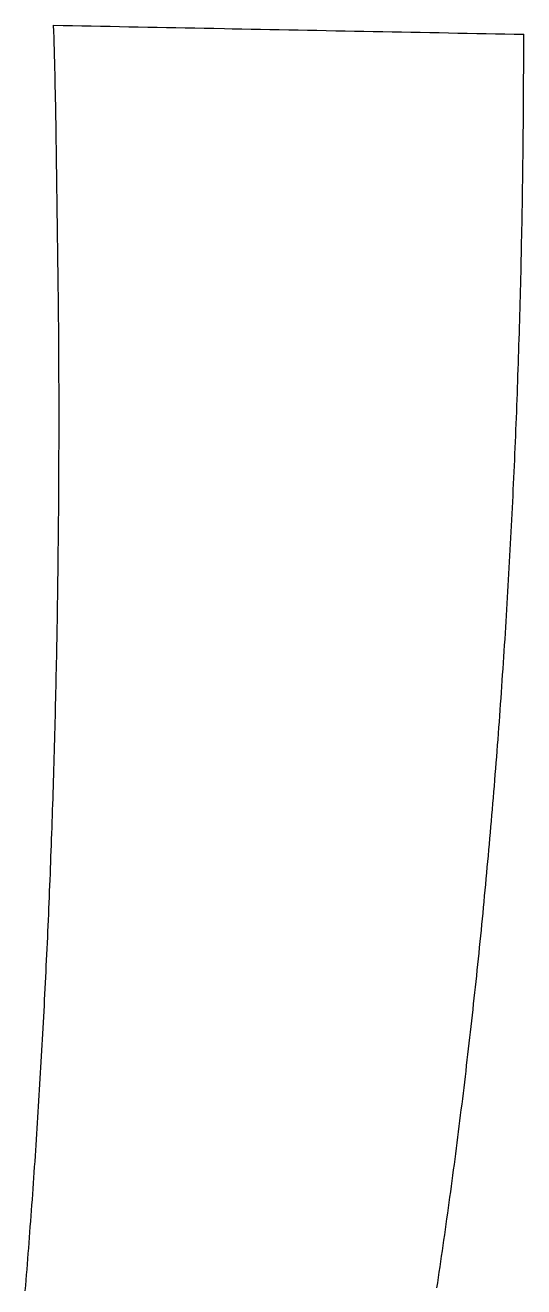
# Model space of a CAD drawing. Header units: inches. Extents: x 10 to 59099, y -255 to 18259.
# Drawn here: x 42614 to 44054, y 3655 to 7304 of the extents above; entities that cross this region are included whole.
import ezdxf

# ---------------------------------------------------------------- set-up
doc = ezdxf.new("R2010")
doc.units = ezdxf.units.IN
doc.header["$MEASUREMENT"] = 0
doc.layers.add('VFDE_Folienkante 3dpoly', color=181, linetype='Continuous')

msp = doc.modelspace()

# ---------------------------------------------------------------- linework, layer by layer
at = {"layer": 'VFDE_Folienkante 3dpoly'}
for p, q in [((42696.2, 7303.7, 6626.5), (42723.3, 7303.1, 6624.8)), ((42723.3, 7303.1, 6624.8), (42750.5, 7302.6, 6623.1)), ((42750.5, 7302.6, 6623.1), (42777.6, 7302.1, 6621.4)), ((42777.6, 7302.1, 6621.4), (42804.8, 7301.6, 6619.7)), ((42804.8, 7301.6, 6619.7), (42832, 7301, 6617.9)), ((42832, 7301, 6617.9), (42859.1, 7300.5, 6616.2)), ((42859.1, 7300.5, 6616.2), (42886.3, 7300, 6614.5)), ((42886.3, 7300, 6614.5), (42913.4, 7299.5, 6612.8)), ((42913.4, 7299.5, 6612.8), (42940.6, 7298.9, 6611.1)), ((42940.6, 7298.9, 6611.1), (42967.8, 7298.4, 6609.4)), ((42967.8, 7298.4, 6609.4), (42994.9, 7297.9, 6607.6)), ((42994.9, 7297.9, 6607.6), (43022.1, 7297.4, 6605.9)), ((43022.1, 7297.4, 6605.9), (43049.3, 7296.8, 6604.2)), ((43049.3, 7296.8, 6604.2), (43076.4, 7296.3, 6602.5)), ((43076.4, 7296.3, 6602.5), (43103.6, 7295.8, 6600.8)), ((43103.6, 7295.8, 6600.8), (43130.7, 7295.3, 6599.1)), ((43130.7, 7295.3, 6599.1), (43159, 7294.7, 6597.3)), ((43159, 7294.7, 6597.3), (43189.8, 7294.1, 6595.4)), ((43189.8, 7294.1, 6595.4), (43212.2, 7293.7, 6594)), ((43212.2, 7293.7, 6594), (43239.4, 7293.2, 6592.3)), ((43239.4, 7293.2, 6592.3), (43266.6, 7292.6, 6590.6)), ((43266.6, 7292.6, 6590.6), (43293.7, 7292.1, 6588.9)), ((43293.7, 7292.1, 6588.9), (43320.9, 7291.6, 6587.3)), ((43320.9, 7291.6, 6587.3), (43348, 7291.1, 6585.6)), ((43348, 7291.1, 6585.6), (43375.2, 7290.5, 6583.9)), ((43375.2, 7290.5, 6583.9), (43402.4, 7290, 6582.2)), ((43402.4, 7290, 6582.2), (43429.5, 7289.5, 6580.4)), ((43429.5, 7289.5, 6580.4), (43456.7, 7289, 6578.7)), ((43456.7, 7289, 6578.7), (43483.8, 7288.5, 6577)), ((43483.8, 7288.5, 6577), (43511, 7287.9, 6575.3)), ((43511, 7287.9, 6575.3), (43538.2, 7287.4, 6573.5)), ((43538.2, 7287.4, 6573.5), (43565.3, 7286.9, 6571.8)), ((43565.3, 7286.9, 6571.8), (43592.5, 7286.4, 6570)), ((43592.5, 7286.4, 6570), (43619.6, 7285.8, 6568.3)), ((43619.6, 7285.8, 6568.3), (43646.8, 7285.3, 6566.5)), ((43646.8, 7285.3, 6566.5), (43674, 7284.8, 6564.8)), ((43674, 7284.8, 6564.8), (43701.1, 7284.3, 6563)), ((43701.1, 7284.3, 6563), (43728.3, 7283.7, 6561.3)), ((43728.3, 7283.7, 6561.3), (43755.4, 7283.2, 6559.5)), ((43755.4, 7283.2, 6559.5), (43782.6, 7282.7, 6557.8)), ((43782.6, 7282.7, 6557.8), (43809.8, 7282.2, 6556.1)), ((43809.8, 7282.2, 6556.1), (43836.9, 7281.7, 6554.5)), ((43836.9, 7281.7, 6554.5), (43864.1, 7281.1, 6552.8)), ((43864.1, 7281.1, 6552.8), (43891.3, 7280.6, 6551.2)), ((43891.3, 7280.6, 6551.2), (43918.4, 7280.1, 6549.6)), ((43918.4, 7280.1, 6549.6), (43945.6, 7279.6, 6548.1)), ((43945.6, 7279.6, 6548.1), (43972.8, 7279, 6546.6)), ((43972.8, 7279, 6546.6), (44000, 7278.5, 6545.1)), ((44000, 7278.5, 6545.1), (44027.1, 7278, 6543.7)), ((44027.1, 7278, 6543.7), (44054.3, 7277.5, 6542.2))]:
    msp.add_line(p, q, dxfattribs=at)
at = {"layer": 'VFDE_Folienkante 3dpoly', "color": 2}
for p, q in [((42696.7, 7285.9, 6626.6), (42696.2, 7303.7, 6626.5)), ((42697.2, 7268.2, 6626.7), (42696.7, 7285.9, 6626.6)), ((42697.8, 7250.4, 6626.7), (42697.2, 7268.2, 6626.7)), ((44054.3, 7259.8, 6542.3), (44054.3, 7277.5, 6542.2)), ((42698.3, 7232.7, 6626.8), (42697.8, 7250.4, 6626.7)), ((42698.8, 7214.9, 6626.7), (42698.3, 7232.7, 6626.8)), ((44054.2, 7242.1, 6542.4), (44054.3, 7259.8, 6542.3)), ((44054.2, 7224.4, 6542.5), (44054.2, 7242.1, 6542.4)), ((44054.2, 7206.8, 6542.5), (44054.2, 7224.4, 6542.5)), ((42699.3, 7197.2, 6626.7), (42698.8, 7214.9, 6626.7)), ((42699.7, 7179.4, 6626.5), (42699.3, 7197.2, 6626.7)), ((44054.1, 7189.1, 6542.5), (44054.2, 7206.8, 6542.5)), ((44054.1, 7171.4, 6542.5), (44054.1, 7189.1, 6542.5)), ((42700.2, 7161.7, 6626.3), (42699.7, 7179.4, 6626.5)), ((42700.6, 7143.9, 6626.1), (42700.2, 7161.7, 6626.3)), ((44054, 7153.7, 6542.3), (44054.1, 7171.4, 6542.5)), ((44054, 7136.1, 6542.1), (44054, 7153.7, 6542.3)), ((42701, 7126.2, 6625.7), (42700.6, 7143.9, 6626.1)), ((42701.4, 7108.4, 6625.2), (42701, 7126.2, 6625.7)), ((44053.8, 7100.7, 6541.4), (44053.9, 7118.4, 6541.8)), ((44053.9, 7118.4, 6541.8), (44054, 7136.1, 6542.1)), ((42701.8, 7090.7, 6624.7), (42701.4, 7108.4, 6625.2)), ((42702.1, 7072.9, 6624.1), (42701.8, 7090.7, 6624.7)), ((44053.6, 7065.4, 6540.4), (44053.7, 7083.1, 6540.9)), ((44053.7, 7083.1, 6540.9), (44053.8, 7100.7, 6541.4)), ((42702.4, 7055.2, 6623.5), (42702.1, 7072.9, 6624.1)), ((42702.7, 7037.4, 6622.8), (42702.4, 7055.2, 6623.5)), ((44053.3, 7030.1, 6539), (44053.4, 7047.7, 6539.7)), ((44053.4, 7047.7, 6539.7), (44053.6, 7065.4, 6540.4)), ((42703, 7019.7, 6622), (42702.7, 7037.4, 6622.8)), ((42703.3, 7002, 6621.2), (42703, 7019.7, 6622)), ((44053, 6994.8, 6537.4), (44053.2, 7012.4, 6538.2)), ((44053.2, 7012.4, 6538.2), (44053.3, 7030.1, 6539)), ((42703.6, 6984.2, 6620.3), (42703.3, 7002, 6621.2)), ((42703.8, 6966.5, 6619.3), (42703.6, 6984.2, 6620.3)), ((44052.7, 6959.5, 6535.6), (44052.8, 6977.1, 6536.5)), ((44052.8, 6977.1, 6536.5), (44053, 6994.8, 6537.4)), ((42704.1, 6948.8, 6618.3), (42703.8, 6966.5, 6619.3)), ((42704.3, 6931, 6617.3), (42704.1, 6948.8, 6618.3)), ((44052.3, 6924.2, 6533.5), (44052.5, 6941.8, 6534.5)), ((44052.5, 6941.8, 6534.5), (44052.7, 6959.5, 6535.6)), ((42704.6, 6913.3, 6616.2), (42704.3, 6931, 6617.3)), ((42704.8, 6895.6, 6615.1), (42704.6, 6913.3, 6616.2)), ((44051.8, 6888.9, 6531.2), (44052, 6906.5, 6532.4)), ((44052, 6906.5, 6532.4), (44052.3, 6924.2, 6533.5)), ((42705, 6877.9, 6613.9), (42704.8, 6895.6, 6615.1)), ((42705.3, 6860.2, 6612.7), (42705, 6877.9, 6613.9)), ((42705.5, 6842.4, 6611.5), (42705.3, 6860.2, 6612.7)), ((44051.3, 6853.6, 6528.9), (44051.6, 6871.3, 6530.1)), ((44051.6, 6871.3, 6530.1), (44051.8, 6888.9, 6531.2)), ((42705.8, 6824.7, 6610.2), (42705.5, 6842.4, 6611.5)), ((42706, 6807, 6608.9), (42705.8, 6824.7, 6610.2)), ((44050.8, 6818.4, 6526.3), (44051.1, 6836, 6527.6)), ((44051.1, 6836, 6527.6), (44051.3, 6853.6, 6528.9)), ((42706.2, 6789.3, 6607.6), (42706, 6807, 6608.9)), ((42706.5, 6771.6, 6606.2), (42706.2, 6789.3, 6607.6)), ((44050.3, 6783.1, 6523.7), (44050.5, 6800.8, 6525)), ((44050.5, 6800.8, 6525), (44050.8, 6818.4, 6526.3)), ((42706.7, 6753.9, 6604.9), (42706.5, 6771.6, 6606.2)), ((42707, 6736.2, 6603.4), (42706.7, 6753.9, 6604.9)), ((44049.6, 6747.9, 6521.1), (44050, 6765.5, 6522.4)), ((44050, 6765.5, 6522.4), (44050.3, 6783.1, 6523.7)), ((42707.2, 6718.5, 6602), (42707, 6736.2, 6603.4)), ((42707.5, 6700.8, 6600.5), (42707.2, 6718.5, 6602)), ((44049, 6712.7, 6518.3), (44049.3, 6730.3, 6519.7)), ((44049.3, 6730.3, 6519.7), (44049.6, 6747.9, 6521.1)), ((42707.7, 6683.1, 6599), (42707.5, 6700.8, 6600.5)), ((42708, 6665.4, 6597.5), (42707.7, 6683.1, 6599)), ((44047.9, 6659.8, 6513.9), (44048.3, 6677.4, 6515.4)), ((44048.3, 6677.4, 6515.4), (44048.6, 6695, 6516.9)), ((44048.6, 6695, 6516.9), (44049, 6712.7, 6518.3)), ((42708.2, 6647.8, 6595.9), (42708, 6665.4, 6597.5)), ((42708.5, 6630.1, 6594.3), (42708.2, 6647.8, 6595.9)), ((44047.2, 6624.6, 6510.9), (44047.6, 6642.2, 6512.4)), ((44047.6, 6642.2, 6512.4), (44047.9, 6659.8, 6513.9)), ((42708.7, 6612.4, 6592.6), (42708.5, 6630.1, 6594.3)), ((42709, 6594.7, 6590.9), (42708.7, 6612.4, 6592.6)), ((44046.4, 6589.4, 6507.7), (44046.8, 6607, 6509.3)), ((44046.8, 6607, 6509.3), (44047.2, 6624.6, 6510.9)), ((42709.2, 6577.1, 6589.2), (42709, 6594.7, 6590.9)), ((42709.4, 6559.4, 6587.4), (42709.2, 6577.1, 6589.2)), ((44045.5, 6554.2, 6504.4), (44045.9, 6571.8, 6506.1)), ((44045.9, 6571.8, 6506.1), (44046.4, 6589.4, 6507.7)), ((42709.6, 6541.7, 6585.6), (42709.4, 6559.4, 6587.4)), ((42709.8, 6524.1, 6583.8), (42709.6, 6541.7, 6585.6)), ((44044.6, 6519.1, 6500.9), (44045.1, 6536.7, 6502.7)), ((44045.1, 6536.7, 6502.7), (44045.5, 6554.2, 6504.4)), ((42710, 6506.4, 6581.9), (42709.8, 6524.1, 6583.8)), ((42710.2, 6488.8, 6579.9), (42710, 6506.4, 6581.9)), ((44043.7, 6483.9, 6497.3), (44044.2, 6501.5, 6499.2)), ((44044.2, 6501.5, 6499.2), (44044.6, 6519.1, 6500.9)), ((42710.4, 6471.1, 6577.9), (42710.2, 6488.8, 6579.9)), ((42710.6, 6453.5, 6575.9), (42710.4, 6471.1, 6577.9)), ((44042.7, 6448.8, 6493.5), (44043.2, 6466.4, 6495.5)), ((44043.2, 6466.4, 6495.5), (44043.7, 6483.9, 6497.3)), ((42710.7, 6435.8, 6573.8), (42710.6, 6453.5, 6575.9)), ((42710.9, 6418.2, 6571.7), (42710.7, 6435.8, 6573.8)), ((44041.7, 6413.7, 6489.6), (44042.2, 6431.2, 6491.6)), ((44042.2, 6431.2, 6491.6), (44042.7, 6448.8, 6493.5)), ((42711, 6400.6, 6569.6), (42710.9, 6418.2, 6571.7)), ((42711.1, 6383, 6567.3), (42711, 6400.6, 6569.6)), ((44040.6, 6378.6, 6485.4), (44041.1, 6396.1, 6487.5)), ((44041.1, 6396.1, 6487.5), (44041.7, 6413.7, 6489.6)), ((42711.2, 6365.3, 6565.1), (42711.1, 6383, 6567.3)), ((42711.3, 6347.7, 6562.8), (42711.2, 6365.3, 6565.1)), ((44039.5, 6343.5, 6481.1), (44040, 6361.1, 6483.3)), ((44040, 6361.1, 6483.3), (44040.6, 6378.6, 6485.4)), ((42711.4, 6330.1, 6560.4), (42711.3, 6347.7, 6562.8)), ((42711.5, 6312.5, 6558), (42711.4, 6330.1, 6560.4)), ((42711.6, 6294.9, 6555.6), (42711.5, 6312.5, 6558)), ((44038.3, 6308.5, 6476.6), (44038.9, 6326, 6478.9)), ((44038.9, 6326, 6478.9), (44039.5, 6343.5, 6481.1)), ((42711.6, 6277.4, 6553.1), (42711.6, 6294.9, 6555.6)), ((42711.7, 6259.8, 6550.6), (42711.6, 6277.4, 6553.1)), ((44037.1, 6273.5, 6471.9), (44037.7, 6291, 6474.3)), ((44037.7, 6291, 6474.3), (44038.3, 6308.5, 6476.6)), ((42711.7, 6242.2, 6548), (42711.7, 6259.8, 6550.6)), ((42711.8, 6224.7, 6545.4), (42711.7, 6242.2, 6548)), ((44035.8, 6238.5, 6467), (44036.5, 6256, 6469.5)), ((44036.5, 6256, 6469.5), (44037.1, 6273.5, 6471.9)), ((42711.8, 6207.1, 6542.8), (42711.8, 6224.7, 6545.4)), ((42711.8, 6189.5, 6540.1), (42711.8, 6207.1, 6542.8)), ((44033.9, 6186, 6459.4), (44034.5, 6203.5, 6462)), ((44034.5, 6203.5, 6462), (44035.2, 6221, 6464.5)), ((44035.2, 6221, 6464.5), (44035.8, 6238.5, 6467)), ((42711.8, 6172, 6537.3), (42711.8, 6189.5, 6540.1)), ((42711.8, 6154.5, 6534.5), (42711.8, 6172, 6537.3)), ((44032.5, 6151.1, 6454), (44033.2, 6168.6, 6456.7)), ((44033.2, 6168.6, 6456.7), (44033.9, 6186, 6459.4)), ((42711.7, 6119.4, 6528.8), (42711.8, 6136.9, 6531.7)), ((42711.8, 6136.9, 6531.7), (42711.8, 6154.5, 6534.5)), ((44031.1, 6116.2, 6448.6), (44031.8, 6133.7, 6451.3)), ((44031.8, 6133.7, 6451.3), (44032.5, 6151.1, 6454)), ((42711.7, 6101.9, 6525.9), (42711.7, 6119.4, 6528.8)), ((42711.7, 6084.4, 6522.9), (42711.7, 6101.9, 6525.9)), ((44029.6, 6081.4, 6442.9), (44030.4, 6098.8, 6445.8)), ((44030.4, 6098.8, 6445.8), (44031.1, 6116.2, 6448.6)), ((42711.5, 6049.4, 6516.9), (42711.6, 6066.9, 6519.9)), ((42711.6, 6066.9, 6519.9), (42711.7, 6084.4, 6522.9)), ((44028.1, 6046.5, 6437.1), (44028.9, 6064, 6440)), ((44028.9, 6064, 6440), (44029.6, 6081.4, 6442.9)), ((42711.4, 6014.4, 6510.7), (42711.5, 6031.9, 6513.8)), ((42711.5, 6031.9, 6513.8), (42711.5, 6049.4, 6516.9)), ((44026.6, 6011.7, 6431.1), (44027.3, 6029.1, 6434.1)), ((44027.3, 6029.1, 6434.1), (44028.1, 6046.5, 6437.1)), ((42711.2, 5979.5, 6504.3), (42711.3, 5996.9, 6507.5)), ((42711.3, 5996.9, 6507.5), (42711.4, 6014.4, 6510.7)), ((44025, 5977, 6425), (44025.8, 5994.3, 6428.1)), ((44025.8, 5994.3, 6428.1), (44026.6, 6011.7, 6431.1)), ((42711, 5944.6, 6497.8), (42711.1, 5962, 6501.1)), ((42711.1, 5962, 6501.1), (42711.2, 5979.5, 6504.3)), ((44023.3, 5942.2, 6418.7), (44024.2, 5959.6, 6421.9)), ((44024.2, 5959.6, 6421.9), (44025, 5977, 6425)), ((42710.8, 5909.7, 6491.1), (42710.9, 5927.1, 6494.5)), ((42710.9, 5927.1, 6494.5), (42711, 5944.6, 6497.8)), ((44021.6, 5907.5, 6412.2), (44022.5, 5924.8, 6415.5)), ((44022.5, 5924.8, 6415.5), (44023.3, 5942.2, 6418.7)), ((42710.4, 5857.4, 6480.7), (42710.5, 5874.8, 6484.2)), ((42710.5, 5874.8, 6484.2), (42710.7, 5892.3, 6487.7)), ((42710.7, 5892.3, 6487.7), (42710.8, 5909.7, 6491.1)), ((44019.9, 5872.8, 6405.6), (44020.8, 5890.2, 6408.9)), ((44020.8, 5890.2, 6408.9), (44021.6, 5907.5, 6412.2)), ((42710, 5822.6, 6473.6), (42710.2, 5840, 6477.2)), ((42710.2, 5840, 6477.2), (42710.4, 5857.4, 6480.7)), ((44017.2, 5820.9, 6395.4), (44018.1, 5838.2, 6398.8)), ((44018.1, 5838.2, 6398.8), (44019, 5855.5, 6402.3)), ((44019, 5855.5, 6402.3), (44019.9, 5872.8, 6405.6)), ((42709.7, 5787.9, 6466.3), (42709.9, 5805.3, 6470)), ((42709.9, 5805.3, 6470), (42710, 5822.6, 6473.6)), ((44015.4, 5786.3, 6388.4), (44016.3, 5803.6, 6391.9)), ((44016.3, 5803.6, 6391.9), (44017.2, 5820.9, 6395.4)), ((42709.3, 5753.2, 6458.9), (42709.5, 5770.5, 6462.6)), ((42709.5, 5770.5, 6462.6), (42709.7, 5787.9, 6466.3)), ((44013.5, 5751.7, 6381.2), (44014.5, 5769, 6384.8)), ((44014.5, 5769, 6384.8), (44015.4, 5786.3, 6388.4)), ((42708.9, 5718.5, 6451.3), (42709.1, 5735.8, 6455.1)), ((42709.1, 5735.8, 6455.1), (42709.3, 5753.2, 6458.9)), ((44011.6, 5717.2, 6373.9), (44012.6, 5734.4, 6377.6)), ((44012.6, 5734.4, 6377.6), (44013.5, 5751.7, 6381.2)), ((42708.4, 5683.8, 6443.5), (42708.7, 5701.1, 6447.4)), ((42708.7, 5701.1, 6447.4), (42708.9, 5718.5, 6451.3)), ((44009.6, 5682.7, 6366.4), (44010.6, 5699.9, 6370.1)), ((44010.6, 5699.9, 6370.1), (44011.6, 5717.2, 6373.9)), ((42707.9, 5649.2, 6435.5), (42708.2, 5666.5, 6439.5)), ((42708.2, 5666.5, 6439.5), (42708.4, 5683.8, 6443.5)), ((44007.6, 5648.2, 6358.7), (44008.6, 5665.5, 6362.6)), ((44008.6, 5665.5, 6362.6), (44009.6, 5682.7, 6366.4)), ((42707.4, 5614.6, 6427.4), (42707.7, 5631.9, 6431.5)), ((42707.7, 5631.9, 6431.5), (42707.9, 5649.2, 6435.5)), ((44005.5, 5613.8, 6350.9), (44006.6, 5631, 6354.8)), ((44006.6, 5631, 6354.8), (44007.6, 5648.2, 6358.7)), ((42706.9, 5580.1, 6419.1), (42707.1, 5597.4, 6423.3)), ((42707.1, 5597.4, 6423.3), (42707.4, 5614.6, 6427.4)), ((44003.4, 5579.5, 6342.9), (44004.5, 5596.6, 6346.9)), ((44004.5, 5596.6, 6346.9), (44005.5, 5613.8, 6350.9)), ((42706.3, 5545.6, 6410.7), (42706.6, 5562.9, 6414.9)), ((42706.6, 5562.9, 6414.9), (42706.9, 5580.1, 6419.1)), ((44001.3, 5545.1, 6334.7), (44002.4, 5562.3, 6338.8)), ((44002.4, 5562.3, 6338.8), (44003.4, 5579.5, 6342.9)), ((42705.3, 5494, 6397.7), (42705.6, 5511.2, 6402.1)), ((42705.6, 5511.2, 6402.1), (42706, 5528.4, 6406.4)), ((42706, 5528.4, 6406.4), (42706.3, 5545.6, 6410.7)), ((43998, 5493.7, 6322.2), (43999.1, 5510.8, 6326.4)), ((43999.1, 5510.8, 6326.4), (44000.2, 5528, 6330.6)), ((44000.2, 5528, 6330.6), (44001.3, 5545.1, 6334.7)), ((42704.6, 5459.6, 6388.8), (42705, 5476.8, 6393.3)), ((42705, 5476.8, 6393.3), (42705.3, 5494, 6397.7)), ((43995.7, 5459.5, 6313.6), (43996.9, 5476.6, 6317.9)), ((43996.9, 5476.6, 6317.9), (43998, 5493.7, 6322.2)), ((42703.9, 5425.2, 6379.8), (42704.3, 5442.4, 6384.3)), ((42704.3, 5442.4, 6384.3), (42704.6, 5459.6, 6388.8)), ((43993.4, 5425.3, 6304.9), (43994.6, 5442.4, 6309.3)), ((43994.6, 5442.4, 6309.3), (43995.7, 5459.5, 6313.6)), ((42703.2, 5390.9, 6370.6), (42703.5, 5408.1, 6375.2)), ((42703.5, 5408.1, 6375.2), (42703.9, 5425.2, 6379.8)), ((43991.1, 5391.2, 6296), (43992.3, 5408.2, 6300.5)), ((43992.3, 5408.2, 6300.5), (43993.4, 5425.3, 6304.9)), ((42702.4, 5356.7, 6361.2), (42702.8, 5373.8, 6365.9)), ((42702.8, 5373.8, 6365.9), (42703.2, 5390.9, 6370.6)), ((43988.7, 5357.1, 6287), (43989.9, 5374.1, 6291.5)), ((43989.9, 5374.1, 6291.5), (43991.1, 5391.2, 6296)), ((42701.6, 5322.5, 6351.7), (42702, 5339.6, 6356.5)), ((42702, 5339.6, 6356.5), (42702.4, 5356.7, 6361.2)), ((43986.3, 5323, 6277.8), (43987.5, 5340.1, 6282.4)), ((43987.5, 5340.1, 6282.4), (43988.7, 5357.1, 6287)), ((42700.7, 5288.3, 6342), (42701.1, 5305.4, 6346.9)), ((42701.1, 5305.4, 6346.9), (42701.6, 5322.5, 6351.7)), ((43983.8, 5289.1, 6268.4), (43985, 5306, 6273.1)), ((43985, 5306, 6273.1), (43986.3, 5323, 6277.8)), ((42699.4, 5237.2, 6327.1), (42699.8, 5254.2, 6332.1)), ((42699.8, 5254.2, 6332.1), (42700.3, 5271.3, 6337.1)), ((42700.3, 5271.3, 6337.1), (42700.7, 5288.3, 6342)), ((43980, 5238.2, 6254), (43981.3, 5255.1, 6258.9)), ((43981.3, 5255.1, 6258.9), (43982.5, 5272.1, 6263.6)), ((43982.5, 5272.1, 6263.6), (43983.8, 5289.1, 6268.4)), ((42698.4, 5203.2, 6317), (42698.9, 5220.2, 6322.1)), ((42698.9, 5220.2, 6322.1), (42699.4, 5237.2, 6327.1)), ((43977.4, 5204.3, 6244.3), (43978.7, 5221.2, 6249.2)), ((43978.7, 5221.2, 6249.2), (43980, 5238.2, 6254)), ((42697.5, 5169.2, 6306.8), (42698, 5186.2, 6311.9)), ((42698, 5186.2, 6311.9), (42698.4, 5203.2, 6317)), ((43974.8, 5170.5, 6234.3), (43976.1, 5187.4, 6239.3)), ((43976.1, 5187.4, 6239.3), (43977.4, 5204.3, 6244.3)), ((42696.5, 5135.2, 6296.3), (42697, 5152.2, 6301.6)), ((42697, 5152.2, 6301.6), (42697.5, 5169.2, 6306.8)), ((43972.1, 5136.7, 6224.2), (43973.4, 5153.6, 6229.3)), ((43973.4, 5153.6, 6229.3), (43974.8, 5170.5, 6234.3)), ((42695.4, 5101.4, 6285.7), (42695.9, 5118.3, 6291.1)), ((42695.9, 5118.3, 6291.1), (42696.5, 5135.2, 6296.3)), ((43969.4, 5103, 6214), (43970.7, 5119.8, 6219.1)), ((43970.7, 5119.8, 6219.1), (43972.1, 5136.7, 6224.2)), ((42694.4, 5067.5, 6275), (42694.9, 5084.4, 6280.4)), ((42694.9, 5084.4, 6280.4), (42695.4, 5101.4, 6285.7)), ((43966.6, 5069.3, 6203.6), (43968, 5086.1, 6208.8)), ((43968, 5086.1, 6208.8), (43969.4, 5103, 6214)), ((42693.2, 5033.7, 6264.1), (42693.8, 5050.6, 6269.5)), ((42693.8, 5050.6, 6269.5), (42694.4, 5067.5, 6275)), ((43962.4, 5018.9, 6187.7), (43963.8, 5035.7, 6193)), ((43963.8, 5035.7, 6193), (43965.2, 5052.5, 6198.3)), ((43965.2, 5052.5, 6198.3), (43966.6, 5069.3, 6203.6)), ((42691.5, 4983.2, 6247.4), (42692.1, 5000, 6253)), ((42692.1, 5000, 6253), (42692.7, 5016.9, 6258.5)), ((42692.7, 5016.9, 6258.5), (42693.2, 5033.7, 6264.1)), ((43959.5, 4985.4, 6176.9), (43961, 5002.1, 6182.3)), ((43961, 5002.1, 6182.3), (43962.4, 5018.9, 6187.7)), ((42690.3, 4949.5, 6236), (42690.9, 4966.4, 6241.7)), ((42690.9, 4966.4, 6241.7), (42691.5, 4983.2, 6247.4)), ((43956.6, 4951.9, 6165.9), (43958.1, 4968.6, 6171.4)), ((43958.1, 4968.6, 6171.4), (43959.5, 4985.4, 6176.9)), ((42689.1, 4916, 6224.6), (42689.7, 4932.7, 6230.3)), ((42689.7, 4932.7, 6230.3), (42690.3, 4949.5, 6236)), ((43953.6, 4918.5, 6154.8), (43955.1, 4935.2, 6160.4)), ((43955.1, 4935.2, 6160.4), (43956.6, 4951.9, 6165.9)), ((42687.9, 4882.4, 6212.9), (42688.5, 4899.2, 6218.7)), ((42688.5, 4899.2, 6218.7), (42689.1, 4916, 6224.6)), ((43950.7, 4885.1, 6143.5), (43952.2, 4901.8, 6149.2)), ((43952.2, 4901.8, 6149.2), (43953.6, 4918.5, 6154.8)), ((42686.6, 4849, 6201.1), (42687.2, 4865.7, 6207)), ((42687.2, 4865.7, 6207), (42687.9, 4882.4, 6212.9)), ((43947.6, 4851.8, 6132.1), (43949.1, 4868.4, 6137.8)), ((43949.1, 4868.4, 6137.8), (43950.7, 4885.1, 6143.5)), ((42685.2, 4815.6, 6189.1), (42685.9, 4832.3, 6195.1)), ((42685.9, 4832.3, 6195.1), (42686.6, 4849, 6201.1)), ((43943, 4801.9, 6114.6), (43944.5, 4818.5, 6120.5)), ((43944.5, 4818.5, 6120.5), (43946.1, 4835.1, 6126.3)), ((43946.1, 4835.1, 6126.3), (43947.6, 4851.8, 6132.1)), ((42683.2, 4765.6, 6170.9), (42683.9, 4782.2, 6177)), ((42683.9, 4782.2, 6177), (42684.6, 4798.9, 6183.1)), ((42684.6, 4798.9, 6183.1), (42685.2, 4815.6, 6189.1)), ((43939.8, 4768.8, 6102.8), (43941.4, 4785.3, 6108.7)), ((43941.4, 4785.3, 6108.7), (43943, 4801.9, 6114.6)), ((42681.8, 4732.3, 6158.5), (42682.5, 4748.9, 6164.7)), ((42682.5, 4748.9, 6164.7), (42683.2, 4765.6, 6170.9)), ((43936.6, 4735.7, 6090.8), (43938.2, 4752.2, 6096.8)), ((43938.2, 4752.2, 6096.8), (43939.8, 4768.8, 6102.8)), ((42680.3, 4699.1, 6145.9), (42681.1, 4715.7, 6152.2)), ((42681.1, 4715.7, 6152.2), (42681.8, 4732.3, 6158.5)), ((43933.4, 4702.6, 6078.7), (43935, 4719.1, 6084.8)), ((43935, 4719.1, 6084.8), (43936.6, 4735.7, 6090.8)), ((42678.9, 4666, 6133.3), (42679.6, 4682.5, 6139.6)), ((42679.6, 4682.5, 6139.6), (42680.3, 4699.1, 6145.9)), ((43930.1, 4669.6, 6066.4), (43931.8, 4686.1, 6072.5)), ((43931.8, 4686.1, 6072.5), (43933.4, 4702.6, 6078.7)), ((42677.4, 4632.9, 6120.4), (42678.1, 4649.4, 6126.8)), ((42678.1, 4649.4, 6126.8), (42678.9, 4666, 6133.3)), ((43925.1, 4620.3, 6047.6), (43926.8, 4636.7, 6053.9)), ((43926.8, 4636.7, 6053.9), (43928.5, 4653.2, 6060.2)), ((43928.5, 4653.2, 6060.2), (43930.1, 4669.6, 6066.4)), ((42675, 4583.4, 6100.8), (42675.8, 4599.9, 6107.4)), ((42675.8, 4599.9, 6107.4), (42676.6, 4616.4, 6113.9)), ((42676.6, 4616.4, 6113.9), (42677.4, 4632.9, 6120.4)), ((43921.7, 4587.5, 6035), (43923.4, 4603.9, 6041.3)), ((43923.4, 4603.9, 6041.3), (43925.1, 4620.3, 6047.6)), ((42673.4, 4550.5, 6087.6), (42674.2, 4566.9, 6094.2)), ((42674.2, 4566.9, 6094.2), (42675, 4583.4, 6100.8)), ((43918.3, 4554.7, 6022.1), (43920, 4571.1, 6028.6)), ((43920, 4571.1, 6028.6), (43921.7, 4587.5, 6035)), ((42671.8, 4517.6, 6074.2), (42672.6, 4534, 6080.9)), ((42672.6, 4534, 6080.9), (42673.4, 4550.5, 6087.6)), ((43914.9, 4522, 6009.1), (43916.6, 4538.4, 6015.6)), ((43916.6, 4538.4, 6015.6), (43918.3, 4554.7, 6022.1)), ((42670.1, 4484.9, 6060.6), (42671, 4501.2, 6067.4)), ((42671, 4501.2, 6067.4), (42671.8, 4517.6, 6074.2)), ((43909.6, 4473.1, 5989.3), (43911.4, 4489.4, 5996)), ((43911.4, 4489.4, 5996), (43913.1, 4505.7, 6002.6)), ((43913.1, 4505.7, 6002.6), (43914.9, 4522, 6009.1)), ((42667.6, 4435.8, 6039.9), (42668.4, 4452.1, 6046.9)), ((42668.4, 4452.1, 6046.9), (42669.3, 4468.5, 6053.7)), ((42669.3, 4468.5, 6053.7), (42670.1, 4484.9, 6060.6)), ((43906, 4440.6, 5976), (43907.8, 4456.8, 5982.7)), ((43907.8, 4456.8, 5982.7), (43909.6, 4473.1, 5989.3)), ((42665.8, 4403.2, 6026), (42666.7, 4419.5, 6033)), ((42666.7, 4419.5, 6033), (42667.6, 4435.8, 6039.9)), ((43902.4, 4408.1, 5962.4), (43904.2, 4424.3, 5969.2)), ((43904.2, 4424.3, 5969.2), (43906, 4440.6, 5976)), ((42664.1, 4370.7, 6011.9), (42665, 4386.9, 6018.9)), ((42665, 4386.9, 6018.9), (42665.8, 4403.2, 6026)), ((43898.7, 4375.7, 5948.7), (43900.6, 4391.9, 5955.6)), ((43900.6, 4391.9, 5955.6), (43902.4, 4408.1, 5962.4)), ((42662.3, 4338.2, 5997.6), (42663.2, 4354.4, 6004.7)), ((42663.2, 4354.4, 6004.7), (42664.1, 4370.7, 6011.9)), ((43893.2, 4327.3, 5927.9), (43895.1, 4343.4, 5934.9)), ((43895.1, 4343.4, 5934.9), (43896.9, 4359.6, 5941.8)), ((43896.9, 4359.6, 5941.8), (43898.7, 4375.7, 5948.7)), ((42659.5, 4289.6, 5975.9), (42660.4, 4305.8, 5983.2)), ((42660.4, 4305.8, 5983.2), (42661.3, 4322, 5990.4)), ((42661.3, 4322, 5990.4), (42662.3, 4338.2, 5997.6)), ((43889.4, 4295.1, 5913.9), (43891.3, 4311.2, 5920.9)), ((43891.3, 4311.2, 5920.9), (43893.2, 4327.3, 5927.9)), ((42657.6, 4257.3, 5961.2), (42658.5, 4273.5, 5968.6)), ((42658.5, 4273.5, 5968.6), (42659.5, 4289.6, 5975.9)), ((43885.6, 4262.9, 5899.6), (43887.5, 4279, 5906.8)), ((43887.5, 4279, 5906.8), (43889.4, 4295.1, 5913.9)), ((42655.7, 4225.1, 5946.4), (42656.6, 4241.2, 5953.8)), ((42656.6, 4241.2, 5953.8), (42657.6, 4257.3, 5961.2)), ((43881.8, 4230.9, 5885.3), (43883.7, 4246.9, 5892.5)), ((43883.7, 4246.9, 5892.5), (43885.6, 4262.9, 5899.6)), ((42653.7, 4193, 5931.4), (42654.7, 4209, 5938.9)), ((42654.7, 4209, 5938.9), (42655.7, 4225.1, 5946.4)), ((43876, 4182.9, 5863.4), (43877.9, 4198.9, 5870.7)), ((43877.9, 4198.9, 5870.7), (43879.9, 4214.9, 5878)), ((43879.9, 4214.9, 5878), (43881.8, 4230.9, 5885.3)), ((42650.7, 4144.9, 5908.7), (42651.7, 4160.9, 5916.3)), ((42651.7, 4160.9, 5916.3), (42652.7, 4176.9, 5923.9)), ((42652.7, 4176.9, 5923.9), (42653.7, 4193, 5931.4)), ((43872, 4151, 5848.7), (43874, 4167, 5856.1)), ((43874, 4167, 5856.1), (43876, 4182.9, 5863.4)), ((42648.7, 4112.9, 5893.3), (42649.7, 4128.9, 5901)), ((42649.7, 4128.9, 5901), (42650.7, 4144.9, 5908.7)), ((43868, 4119.2, 5833.8), (43870, 4135.1, 5841.2)), ((43870, 4135.1, 5841.2), (43872, 4151, 5848.7)), ((42646.6, 4081, 5877.8), (42647.6, 4097, 5885.6)), ((42647.6, 4097, 5885.6), (42648.7, 4112.9, 5893.3)), ((43862, 4071.7, 5811.1), (43864, 4087.5, 5818.7)), ((43864, 4087.5, 5818.7), (43866, 4103.3, 5826.3)), ((43866, 4103.3, 5826.3), (43868, 4119.2, 5833.8)), ((42644.5, 4049.2, 5862.1), (42645.5, 4065.1, 5870)), ((42645.5, 4065.1, 5870), (42646.6, 4081, 5877.8)), ((43857.9, 4040, 5795.9), (43859.9, 4055.8, 5803.5)), ((43859.9, 4055.8, 5803.5), (43862, 4071.7, 5811.1)), ((42641.3, 4001.7, 5838.4), (42642.3, 4017.5, 5846.3)), ((42642.3, 4017.5, 5846.3), (42643.4, 4033.4, 5854.2)), ((42643.4, 4033.4, 5854.2), (42644.5, 4049.2, 5862.1)), ((43853.8, 4008.5, 5780.4), (43855.8, 4024.3, 5788.2)), ((43855.8, 4024.3, 5788.2), (43857.9, 4040, 5795.9)), ((42639.1, 3970.1, 5822.3), (42640.2, 3985.9, 5830.3)), ((42640.2, 3985.9, 5830.3), (42641.3, 4001.7, 5838.4)), ((43847.5, 3961.3, 5757), (43849.6, 3977, 5764.9)), ((43849.6, 3977, 5764.9), (43851.7, 3992.8, 5772.7)), ((43851.7, 3992.8, 5772.7), (43853.8, 4008.5, 5780.4)), ((42636.9, 3938.5, 5806.1), (42638, 3954.3, 5814.2)), ((42638, 3954.3, 5814.2), (42639.1, 3970.1, 5822.3)), ((43843.3, 3930, 5741.2), (43845.4, 3945.7, 5749.1)), ((43845.4, 3945.7, 5749.1), (43847.5, 3961.3, 5757)), ((42633.5, 3891.4, 5781.5), (42634.6, 3907.1, 5789.8)), ((42634.6, 3907.1, 5789.8), (42635.7, 3922.8, 5797.9)), ((42635.7, 3922.8, 5797.9), (42636.9, 3938.5, 5806.1)), ((43839, 3898.7, 5725.3), (43841.1, 3914.4, 5733.3)), ((43841.1, 3914.4, 5733.3), (43843.3, 3930, 5741.2)), ((42631.2, 3860.1, 5764.9), (42632.3, 3875.7, 5773.3)), ((42632.3, 3875.7, 5773.3), (42633.5, 3891.4, 5781.5)), ((43832.5, 3852, 5701.1), (43834.7, 3867.6, 5709.2)), ((43834.7, 3867.6, 5709.2), (43836.8, 3883.1, 5717.3)), ((43836.8, 3883.1, 5717.3), (43839, 3898.7, 5725.3)), ((42628.8, 3828.8, 5748.2), (42630, 3844.5, 5756.6)), ((42630, 3844.5, 5756.6), (42631.2, 3860.1, 5764.9)), ((43828.2, 3821, 5684.8), (43830.3, 3836.5, 5693)), ((43830.3, 3836.5, 5693), (43832.5, 3852, 5701.1)), ((42625.3, 3782.1, 5722.8), (42626.5, 3797.7, 5731.3)), ((42626.5, 3797.7, 5731.3), (42627.6, 3813.3, 5739.8)), ((42627.6, 3813.3, 5739.8), (42628.8, 3828.8, 5748.2)), ((43823.7, 3790, 5668.3), (43826, 3805.5, 5676.6)), ((43826, 3805.5, 5676.6), (43828.2, 3821, 5684.8)), ((42622.9, 3751.1, 5705.7), (42624.1, 3766.6, 5714.3)), ((42624.1, 3766.6, 5714.3), (42625.3, 3782.1, 5722.8)), ((43817.1, 3743.7, 5643.4), (43819.3, 3759.1, 5651.7)), ((43819.3, 3759.1, 5651.7), (43821.5, 3774.5, 5660.1)), ((43821.5, 3774.5, 5660.1), (43823.7, 3790, 5668.3)), ((42620.4, 3720.2, 5688.5), (42621.6, 3735.6, 5697.1)), ((42621.6, 3735.6, 5697.1), (42622.9, 3751.1, 5705.7)), ((43812.6, 3712.9, 5626.6), (43814.8, 3728.3, 5635)), ((43814.8, 3728.3, 5635), (43817.1, 3743.7, 5643.4)), ((42616.7, 3673.9, 5662.3), (42617.9, 3689.3, 5671.1)), ((42617.9, 3689.3, 5671.1), (42619.2, 3704.7, 5679.8)), ((42619.2, 3704.7, 5679.8), (42620.4, 3720.2, 5688.5)), ((43808, 3682.2, 5609.6), (43810.3, 3697.6, 5618.1)), ((43810.3, 3697.6, 5618.1), (43812.6, 3712.9, 5626.6)), ((42614.2, 3643.2, 5644.7), (42615.4, 3658.5, 5653.5)), ((42615.4, 3658.5, 5653.5), (42616.7, 3673.9, 5662.3)), ((43803.4, 3651.6, 5592.5), (43805.7, 3666.9, 5601.1)), ((43805.7, 3666.9, 5601.1), (43808, 3682.2, 5609.6))]:
    msp.add_line(p, q, dxfattribs=at)

doc.saveas('drawing.dxf')
